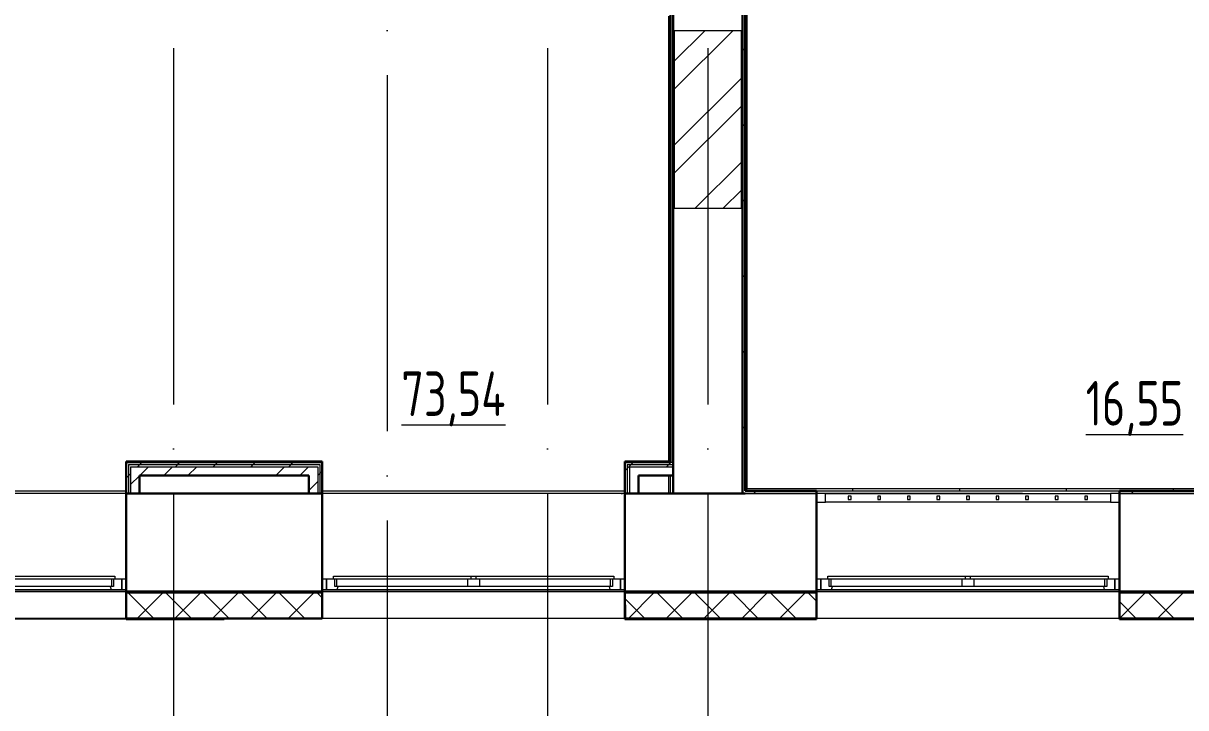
# Model space of a CAD drawing. Header units: millimetres. Extents: x -396912 to 182286, y -43638 to 41610.
# Drawn here: x -12999 to -6473, y -20431 to -16588 of the extents above; entities that cross this region are included whole.
import ezdxf

# ---------------------------------------------------------------- set-up
doc = ezdxf.new("R2010")
doc.units = ezdxf.units.MM
doc.linetypes.add('ADSK_Линия сетки', pattern=[25, 20, -2.5, 0, -2.5])
for name, color, linetype, lineweight in [('_ Окна', 7, 'Continuous', 9), ('Марки помещений', 252, 'Continuous', 20), ('Ограждение', 252, 'Continuous', 9), ('Окна', 252, 'Continuous', 9), ('Оси', 252, 'Continuous', 9), ('Стены внутренние', 7, 'Continuous', 18), ('Стены наружные', 7, 'Continuous', 18), ('Стены штриховка', 7, 'Continuous', 9)]:
    doc.layers.add(name, color=color, linetype=linetype, lineweight=lineweight)
doc.styles.add('GOST Common_3', font='', dxfattribs={"height": 3.5})
doc.styles.get('GOST Common_3').set_extended_font_data('GOST 2.304 type A')
pattern_1 = [(0, (-37741.8, 574), (0, 600), []), (90, (-37741.8, 574), (-600, 4e-14), [])]

# ---------------------------------------------------------------- blocks, each defined once
blk = doc.blocks.new('1 этаж')
at = {"layer": 'Ограждение', "true_color": 0x636466}
h = blk.add_hatch(dxfattribs=at)
h.set_pattern_fill('FP_37', color=251, style=0, pattern_type=2)
h.set_pattern_definition(pattern_1)
h.paths.add_polyline_path([(-14647.8, -20130.7), (-14637.8, -20120.7), (-14637.8, -14165.7), (-14647.8, -14155.7), (-14647.8, -19854.1)])
h = blk.add_hatch(dxfattribs=at)
h.set_pattern_fill('FP_25', color=251, style=0, pattern_type=2)
h.set_pattern_definition([(0, (-32121.8, 94), (0, 600), []), (90, (-32121.8, 94), (-600, 4e-14), [])])
h.paths.add_polyline_path([(-15077.8, -20145.7), (-15067.8, -20145.7), (-15067.8, -20045.7), (-15077.8, -20045.7)])
h.paths.add_polyline_path([(-15067.8, -19965.7), (-15067.8, -17455.7), (-15077.8, -17465.7), (-15077.8, -19965.7)])
h = blk.add_hatch(dxfattribs=at)
h.set_pattern_fill('FP_37', color=251, style=0, pattern_type=2)
h.set_pattern_definition(pattern_1)
h.paths.add_polyline_path([(-12235.6, -20130.7), (-11877.8, -20130.7), (-11887.8, -20120.7), (-14637.8, -20120.7), (-14647.8, -20130.7), (-12547.8, -20130.7)])
at = {"layer": 'Стены наружные', "lineweight": 9, "true_color": 0x636466}
h = blk.add_hatch(dxfattribs=at)
h.set_pattern_fill('FP_41', color=251, style=0, pattern_type=2)
h.set_pattern_definition([(180, (-32121.82, 94), (-1e-14, -100), [])])
h.paths.add_polyline_path([(-66007.8, -20705.7), (-64732.8, -20705.7), (-64732.8, -20695.7), (-66007.8, -20695.7)])
h.paths.add_polyline_path([(2115.4, -20705.7), (2692.2, -20705.7), (2692.2, -20695.7), (1407.2, -20695.7), (1407.2, -20705.7)])
h.paths.add_polyline_path([(-63032.8, -20705.7), (-61882.8, -20705.7), (-61882.8, -20695.7), (-63032.8, -20695.7)])
h.paths.add_polyline_path([(-754.8, -20705.7), (-292.8, -20705.7), (-292.8, -20695.7), (-1392.8, -20695.7), (-1392.8, -20705.7)])
h.paths.add_polyline_path([(-60182.8, -20705.7), (-59052.8, -20705.7), (-59052.8, -20695.7), (-60182.8, -20695.7)])
h.paths.add_polyline_path([(-3625, -20705.7), (-3092.8, -20705.7), (-3092.8, -20695.7), (-4167.8, -20695.7), (-4167.8, -20705.7)])
h.paths.add_polyline_path([(-57352.8, -20705.7), (-56242.8, -20705.7), (-56242.8, -20695.7), (-57352.8, -20695.7)])
h.paths.add_polyline_path([(-5867.8, -20705.7), (-5867.8, -20695.7), (-6962.8, -20695.7), (-6962.8, -20705.7), (-6495.2, -20705.7)])
h.paths.add_polyline_path([(-54542.8, -20705.7), (-53452.8, -20705.7), (-53452.8, -20695.7), (-54542.8, -20695.7)])
h.paths.add_polyline_path([(-8662.8, -20705.7), (-8662.8, -20695.7), (-9767.8, -20695.7), (-9767.8, -20705.7), (-9365.4, -20705.7)])
h.paths.add_polyline_path([(-51752.8, -20705.7), (-50622.8, -20705.7), (-50622.8, -20695.7), (-51752.8, -20695.7)])
h.paths.add_polyline_path([(-11518, -20705.7), (-11467.8, -20705.7), (-11467.8, -20695.7), (-12547.8, -20695.7), (-12547.8, -20705.7), (-12235.6, -20705.7)])
h.paths.add_polyline_path([(-48922.8, -20705.7), (-47802.8, -20705.7), (-47802.8, -20695.7), (-48922.8, -20695.7)])
h.paths.add_polyline_path([(-14247.8, -20705.7), (-14247.8, -20695.7), (-15322.8, -20695.7), (-15322.8, -20705.7), (-14388.2, -20705.7)])
h.paths.add_polyline_path([(-46102.8, -20705.7), (-45032.8, -20705.7), (-45032.8, -20695.7), (-46102.8, -20695.7)])
h.paths.add_polyline_path([(-17258.4, -20705.7), (-17022.8, -20705.7), (-17022.8, -20695.7), (-18122.8, -20695.7), (-18122.8, -20705.7), (-17976, -20705.7)])
h.paths.add_polyline_path([(-43332.8, -20705.7), (-42232.8, -20705.7), (-42232.8, -20695.7), (-43332.8, -20695.7)])
h.paths.add_polyline_path([(-19822.8, -20705.7), (-19822.8, -20695.7), (-20922.8, -20695.7), (-20922.8, -20705.7), (-20128.6, -20705.7)])
h.paths.add_polyline_path([(-40532.8, -20705.7), (-39402.8, -20705.7), (-39402.8, -20695.7), (-40532.8, -20695.7)])
h.paths.add_polyline_path([(-22622.8, -20705.7), (-22622.8, -20695.7), (-23702.8, -20695.7), (-23702.8, -20705.7), (-22998.8, -20705.7)])
h.paths.add_polyline_path([(-25869, -20705.7), (-25402.8, -20705.7), (-25402.8, -20695.7), (-26502.8, -20695.7), (-26502.8, -20705.7), (-26500.8, -20705.7)])
h.paths.add_polyline_path([(-37702.8, -20705.7), (-36592.8, -20705.7), (-36592.8, -20695.7), (-37702.8, -20695.7)])
h.paths.add_polyline_path([(-28204.8, -20705.7), (-28202.8, -20705.7), (-28202.8, -20695.7), (-29242.8, -20695.7), (-29241.8, -20705.7), (-28380.4, -20705.7)])
h.paths.add_polyline_path([(-34892.8, -20705.7), (-33782.8, -20705.7), (-33782.8, -20695.7), (-34892.8, -20695.7)])
h.paths.add_polyline_path([(-30942.8, -20705.7), (-30942.8, -20695.7), (-32082.8, -20695.7), (-32081.8, -20705.7), (-31092.8, -20705.7)])
at = {"layer": '_ Окна', "color": 251, "lineweight": 18, "true_color": 0x636466}
for p, q in [((-14197.8, -20145.7), (-14247.8, -20145.7)), ((-14247.8, -20145.7), (-14247.8, -20195.7)), ((-14197.8, -20195.7), (-14197.8, -20145.7)), ((-14053.8, -20160.7), (-14069.8, -20160.7)), ((-14069.8, -20160.7), (-14069.8, -20180.7)), ((-14053.8, -20180.7), (-14053.8, -20160.7)), ((-13887.8, -20160.7), (-13903.8, -20160.7)), ((-13903.8, -20160.7), (-13903.8, -20180.7)), ((-13887.8, -20180.7), (-13887.8, -20160.7)), ((-13721.8, -20160.7), (-13737.8, -20160.7)), ((-13737.8, -20160.7), (-13737.8, -20180.7)), ((-13721.8, -20180.7), (-13721.8, -20160.7)), ((-13555.8, -20160.7), (-13571.8, -20160.7)), ((-13571.8, -20160.7), (-13571.8, -20180.7)), ((-13555.8, -20180.7), (-13555.8, -20160.7)), ((-13389.8, -20160.7), (-13405.8, -20160.7)), ((-13405.8, -20160.7), (-13405.8, -20180.7)), ((-13389.8, -20180.7), (-13389.8, -20160.7)), ((-13223.8, -20160.7), (-13239.8, -20160.7)), ((-13239.8, -20160.7), (-13239.8, -20180.7)), ((-13223.8, -20180.7), (-13223.8, -20160.7)), ((-13057.8, -20160.7), (-13073.8, -20160.7)), ((-13073.8, -20160.7), (-13073.8, -20180.7)), ((-13057.8, -20180.7), (-13057.8, -20160.7)), ((-12891.8, -20160.7), (-12907.8, -20160.7)), ((-12907.8, -20160.7), (-12907.8, -20180.7)), ((-12891.8, -20180.7), (-12891.8, -20160.7)), ((-12725.8, -20160.7), (-12741.8, -20160.7)), ((-12741.8, -20160.7), (-12741.8, -20180.7)), ((-12725.8, -20180.7), (-12725.8, -20160.7)), ((-12547.8, -20145.7), (-12597.8, -20145.7)), ((-12597.8, -20145.7), (-12597.8, -20195.7)), ((-12547.8, -20195.7), (-12547.8, -20145.7)), ((-14247.8, -20195.7), (-14197.8, -20195.7)), ((-14069.8, -20180.7), (-14053.8, -20180.7)), ((-13903.8, -20180.7), (-13887.8, -20180.7)), ((-13737.8, -20180.7), (-13721.8, -20180.7)), ((-13571.8, -20180.7), (-13555.8, -20180.7)), ((-13405.8, -20180.7), (-13389.8, -20180.7)), ((-13239.8, -20180.7), (-13223.8, -20180.7)), ((-13073.8, -20180.7), (-13057.8, -20180.7)), ((-12907.8, -20180.7), (-12891.8, -20180.7)), ((-12741.8, -20180.7), (-12725.8, -20180.7)), ((-12597.8, -20195.7), (-12547.8, -20195.7)), ((-18211.8, -20668.7), (-18207.2, -20685.7)), ((-18207.2, -20685.7), (-18147.8, -20685.7)), ((-18193.8, -20668.7), (-18205.8, -20668.7)), ((-18193.8, -20627.7), (-18193.8, -20668.7)), ((-18147.8, -20627.7), (-18185.8, -20627.7)), ((-18147.8, -20685.7), (-18147.8, -20627.7)), ((-16959.8, -20627.7), (-16997.8, -20627.7)), ((-16997.8, -20627.7), (-16997.8, -20685.7)), ((-16997.8, -20685.7), (-16938.4, -20685.7)), ((-16951.8, -20668.7), (-16951.8, -20627.7)), ((-16939.8, -20668.7), (-16951.8, -20668.7)), ((-16938.4, -20685.7), (-16933.8, -20668.7)), ((-15411.8, -20668.7), (-15407.2, -20685.7)), ((-15407.2, -20685.7), (-15347.8, -20685.7)), ((-15393.8, -20668.7), (-15405.8, -20668.7)), ((-15393.8, -20627.7), (-15393.8, -20668.7)), ((-15347.8, -20627.7), (-15385.8, -20627.7)), ((-15347.8, -20685.7), (-15347.8, -20627.7)), ((-14184.8, -20627.7), (-14222.8, -20627.7)), ((-14222.8, -20627.7), (-14222.8, -20685.7)), ((-14222.8, -20685.7), (-14163.4, -20685.7)), ((-14176.8, -20668.7), (-14176.8, -20627.7)), ((-14164.8, -20668.7), (-14176.8, -20668.7)), ((-14163.4, -20685.7), (-14158.8, -20668.7)), ((-12636.8, -20668.7), (-12632.2, -20685.7)), ((-12632.2, -20685.7), (-12572.8, -20685.7)), ((-12618.8, -20668.7), (-12630.8, -20668.7)), ((-12618.8, -20627.7), (-12618.8, -20668.7)), ((-12572.8, -20627.7), (-12610.8, -20627.7)), ((-12572.8, -20685.7), (-12572.8, -20627.7))]:
    blk.add_line(p, q, dxfattribs=at)
at = {"layer": '_ Окна', "color": 251, "true_color": 0x636466}
for p, q in [((-18122.8, -20627.7), (-18147.8, -20627.7)), ((-18147.8, -20627.7), (-18147.8, -20685.7)), ((-18147.8, -20685.7), (-18122.8, -20685.7)), ((-16997.8, -20627.7), (-17022.8, -20627.7)), ((-17022.8, -20685.7), (-16997.8, -20685.7)), ((-16997.8, -20685.7), (-16997.8, -20627.7)), ((-15322.8, -20627.7), (-15347.8, -20627.7)), ((-15347.8, -20627.7), (-15347.8, -20685.7)), ((-15347.8, -20685.7), (-15322.8, -20685.7)), ((-14222.8, -20627.7), (-14247.8, -20627.7)), ((-14247.8, -20685.7), (-14222.8, -20685.7)), ((-14222.8, -20685.7), (-14222.8, -20627.7)), ((-12547.8, -20627.7), (-12572.8, -20627.7)), ((-12572.8, -20627.7), (-12572.8, -20685.7)), ((-12572.8, -20685.7), (-12547.8, -20685.7))]:
    blk.add_line(p, q, dxfattribs=at)
at = {"layer": 'Ограждение', "color": 251, "true_color": 0x636466}
for p, q in [((-14637.8, -20120.7), (-14637.8, -14165.7)), ((-15077.8, -17465.7), (-15077.8, -19965.9)), ((-15077.8, -20045.7), (-15077.8, -20145.7)), ((-15067.8, -20145.7), (-15067.8, -20045.7)), ((-14637.8, -20120.7), (-14647.8, -20130.7)), ((-11887.8, -20120.7), (-14637.8, -20120.7))]:
    blk.add_line(p, q, dxfattribs=at)
at = {"layer": 'Окна', "color": 251, "true_color": 0x636466}
for p, q in [((-14197.8, -20145.7), (-12597.8, -20145.7)), ((-12597.8, -20195.7), (-14197.8, -20195.7)), ((-18957.8, -20610.7), (-18185.8, -20610.7)), ((-18185.8, -20610.7), (-18185.8, -20627.7)), ((-16959.8, -20610.7), (-16187.8, -20610.7)), ((-16959.8, -20627.7), (-16959.8, -20610.7)), ((-16187.8, -20610.7), (-16157.8, -20610.7)), ((-16187.8, -20610.7), (-16187.8, -20627.7)), ((-16157.8, -20610.7), (-15385.8, -20610.7)), ((-16157.8, -20627.7), (-16157.8, -20610.7)), ((-15385.8, -20610.7), (-15385.8, -20627.7)), ((-14184.8, -20610.7), (-13412.8, -20610.7)), ((-14184.8, -20627.7), (-14184.8, -20610.7)), ((-13412.8, -20610.7), (-13382.8, -20610.7)), ((-13412.8, -20610.7), (-13412.8, -20627.7)), ((-13382.8, -20610.7), (-12610.8, -20610.7)), ((-13382.8, -20627.7), (-13382.8, -20610.7)), ((-12610.8, -20610.7), (-12610.8, -20627.7)), ((-19738.4, -20685.7), (-18207.2, -20685.7)), ((-18185.8, -20627.7), (-18957.8, -20627.7)), ((-18205.8, -20668.7), (-18937.8, -20668.7)), ((-18205.8, -20627.7), (-18205.8, -20668.7)), ((-16187.8, -20627.7), (-16959.8, -20627.7)), ((-16939.8, -20668.7), (-16939.8, -20627.7)), ((-16207.8, -20668.7), (-16939.8, -20668.7)), ((-16938.4, -20685.7), (-15407.2, -20685.7)), ((-16207.8, -20627.7), (-16207.8, -20668.7)), ((-16137.8, -20668.7), (-16207.8, -20668.7)), ((-16157.8, -20627.7), (-16187.8, -20627.7)), ((-15385.8, -20627.7), (-16157.8, -20627.7)), ((-16137.8, -20668.7), (-16137.8, -20627.7)), ((-15405.8, -20668.7), (-16137.8, -20668.7)), ((-15405.8, -20627.7), (-15405.8, -20668.7)), ((-13412.8, -20627.7), (-14184.8, -20627.7)), ((-14164.8, -20668.7), (-14164.8, -20627.7)), ((-13432.8, -20668.7), (-14164.8, -20668.7)), ((-14163.4, -20685.7), (-12632.2, -20685.7)), ((-13432.8, -20627.7), (-13432.8, -20668.7)), ((-13362.8, -20668.7), (-13432.8, -20668.7)), ((-13382.8, -20627.7), (-13412.8, -20627.7)), ((-12610.8, -20627.7), (-13382.8, -20627.7)), ((-13362.8, -20668.7), (-13362.8, -20627.7)), ((-12630.8, -20668.7), (-13362.8, -20668.7)), ((-12630.8, -20627.7), (-12630.8, -20668.7))]:
    blk.add_line(p, q, dxfattribs=at)
at = {"layer": 'Оси', "color": 251, "linetype": 'ADSK_Линия сетки', "ltscale": 100, "true_color": 0x636466}
for p, q in [((-16657.8, 32204.9), (-16657.8, -33771.9)), ((-17857.8, -2645.7), (-17857.8, -33771.9)), ((-15757.8, -2645.7), (-15757.8, -32501.9)), ((-14857.8, -2645.7), (-14857.8, -32501.9)), ((4409.5, -20145.7), (-72530.1, -20145.7))]:
    blk.add_line(p, q, dxfattribs=at)
at = {"layer": 'Стены внутренние', "color": 251, "lineweight": 30, "true_color": 0x636466}
for p, q in [((-15052.8, -17545.7), (-15047.8, -17545.7)), ((-14667.8, -17545.7), (-14662.8, -17545.7)), ((-15047.8, -18545.7), (-15052.8, -18545.7)), ((-14662.8, -18545.7), (-14667.8, -18545.7)), ((-15052.8, -20045.7), (-15052.8, -20145.7)), ((-18122.8, -20145.7), (-18122.8, -20695.7)), ((-17097.8, -20145.7), (-18047.8, -20145.7)), ((-17022.8, -20695.7), (-17022.8, -20145.7)), ((-15322.8, -20145.7), (-15322.8, -20695.7)), ((-14647.8, -20145.7), (-15247.8, -20145.7)), ((-15052.8, -20145.7), (-14662.8, -20145.7)), ((-14247.8, -20695.7), (-14247.8, -20145.7)), ((-12547.8, -20145.7), (-12547.8, -20695.7)), ((-18122.8, -20695.7), (-17022.8, -20695.7)), ((-18122.8, -20705.7), (-18122.8, -20847.7)), ((-17022.8, -20847.7), (-17022.8, -20705.7)), ((-15322.8, -20695.7), (-14247.8, -20695.7)), ((-15322.8, -20705.7), (-15322.8, -20847.7)), ((-14247.8, -20847.7), (-14247.8, -20705.7)), ((-12547.8, -20695.7), (-11467.8, -20695.7)), ((-12547.8, -20705.7), (-12547.8, -20847.7)), ((-18122.8, -20847.7), (-17022.8, -20847.7)), ((-15322.8, -20847.7), (-14247.8, -20847.7)), ((-12547.8, -20847.7), (-11467.8, -20847.7))]:
    blk.add_line(p, q, dxfattribs=at)
at = {"layer": 'Стены внутренние', "color": 251, "true_color": 0x636466}
for p, q in [((-15047.8, -17545.7), (-14667.8, -17545.7)), ((-14667.8, -18545.7), (-15047.8, -18545.7)), ((-14247.8, -20145.7), (-14647.8, -20145.7)), ((-11862.8, -20145.7), (-12547.8, -20145.7)), ((-18122.8, -20695.7), (-19822.8, -20695.7)), ((-15322.8, -20695.7), (-17022.8, -20695.7)), ((-12547.8, -20695.7), (-14247.8, -20695.7)), ((-18122.8, -20847.7), (-19822.8, -20847.7)), ((-15322.8, -20847.7), (-17022.8, -20847.7)), ((-12547.8, -20847.7), (-14247.8, -20847.7))]:
    blk.add_line(p, q, dxfattribs=at)
at = {"layer": 'Стены внутренние', "color": 251, "linetype": 'Continuous', "lineweight": 9, "true_color": 0x636466}
for p, q in [((-17970.3, -20845.7), (-18110.3, -20705.7)), ((-18059.8, -20845.7), (-17919.8, -20705.7)), ((-17758.2, -20845.7), (-17898.2, -20705.7)), ((-17847.6, -20845.7), (-17707.6, -20705.7)), ((-17546.1, -20845.7), (-17686.1, -20705.7)), ((-17635.5, -20845.7), (-17495.5, -20705.7)), ((-17333.9, -20845.7), (-17473.9, -20705.7)), ((-17423.4, -20845.7), (-17283.4, -20705.7)), ((-17121.8, -20845.7), (-17261.8, -20705.7)), ((-17211.2, -20845.7), (-17071.2, -20705.7)), ((-17022.8, -20732.6), (-17049.7, -20705.7)), ((-15212.6, -20845.7), (-15322.8, -20735.5)), ((-15302.1, -20845.7), (-15162.1, -20705.7)), ((-15000.5, -20845.7), (-15140.5, -20705.7)), ((-15089.9, -20845.7), (-14949.9, -20705.7)), ((-14788.3, -20845.7), (-14928.3, -20705.7)), ((-14877.8, -20845.7), (-14737.8, -20705.7)), ((-14576.2, -20845.7), (-14716.2, -20705.7)), ((-14665.7, -20845.7), (-14525.7, -20705.7)), ((-14364.1, -20845.7), (-14504.1, -20705.7)), ((-14453.5, -20845.7), (-14313.5, -20705.7)), ((-14247.8, -20749.9), (-14291.9, -20705.7)), ((-12544.3, -20845.7), (-12404.3, -20705.7)), ((-12242.8, -20845.7), (-12382.8, -20705.7)), ((-12332.2, -20845.7), (-12192.2, -20705.7)), ((-12454.9, -20845.7), (-12547.8, -20752.8)), ((-17993, -20845.7), (-17994.2, -20847.7)), ((-15177.4, -20845.7), (-15178.5, -20847.7)), ((-14942.8, -20845.7), (-14943.9, -20847.7)), ((-14922, -20847.7), (-14923.2, -20845.7)), ((-14687.4, -20847.7), (-14688.6, -20845.7)), ((-12479.8, -20847), (-12480.2, -20847.7))]:
    blk.add_line(p, q, dxfattribs=at)
at = {"layer": 'Стены наружные', "color": 251, "lineweight": 30, "true_color": 0x636466}
for p, q in [((-14662.8, -14140.7), (-14662.8, -20145.7)), ((-14647.8, -20130.7), (-14647.8, -14155.7)), ((-15052.8, -20045.7), (-15052.8, -17045.7)), ((-15067.8, -17180.7), (-15067.8, -19965.7)), ((-15047.8, -17545.7), (-15047.8, -18545.7)), ((-14667.8, -18545.7), (-14667.8, -17545.7)), ((-18122.8, -19965.7), (-18122.8, -20145.7)), ((-17022.8, -19965.7), (-18122.8, -19965.7)), ((-17022.8, -20145.7), (-17022.8, -19965.7)), ((-15322.8, -19965.7), (-15322.8, -20145.7)), ((-15067.8, -19965.7), (-15322.8, -19965.7)), ((-17022.8, -19970.7), (-18122.8, -19970.7)), ((-15067.8, -19970.7), (-15322.8, -19970.7)), ((-18047.8, -20045.7), (-17097.8, -20045.7)), ((-18047.8, -20145.7), (-18047.8, -20045.7)), ((-17097.8, -20045.7), (-17097.8, -20145.7)), ((-15247.8, -20045.7), (-15052.8, -20045.7)), ((-15247.8, -20145.7), (-15247.8, -20045.7)), ((-18122.8, -20145.7), (-18047.8, -20145.7)), ((-17097.8, -20145.7), (-17022.8, -20145.7)), ((-15322.8, -20145.7), (-15247.8, -20145.7)), ((-14662.8, -20145.7), (-14647.8, -20145.7)), ((-14247.8, -20130.7), (-14647.8, -20130.7)), ((-14247.8, -20145.7), (-14247.8, -20130.7)), ((-11877.8, -20130.7), (-12547.8, -20130.7)), ((-12547.8, -20130.7), (-12547.8, -20145.7)), ((-17022.8, -20695.7), (-18122.8, -20695.7)), ((-18122.8, -20695.7), (-18122.8, -20705.7)), ((-17022.8, -20705.7), (-17022.8, -20695.7)), ((-14247.8, -20695.7), (-15322.8, -20695.7)), ((-15322.8, -20695.7), (-15322.8, -20705.7)), ((-14247.8, -20705.7), (-14247.8, -20695.7)), ((-11467.8, -20695.7), (-12547.8, -20695.7)), ((-12547.8, -20695.7), (-12547.8, -20705.7)), ((-17572.8, -20847.7), (-18122.8, -20847.7)), ((-18122.8, -20847.7), (-18122.8, -20852.7)), ((-18122.8, -20852.7), (-17572.8, -20852.7)), ((-17572.8, -20852.7), (-17572.8, -20847.7)), ((-14247.8, -20847.7), (-15322.8, -20847.7)), ((-15322.8, -20847.7), (-15322.8, -20852.7)), ((-15322.8, -20852.7), (-14247.8, -20852.7)), ((-14247.8, -20852.7), (-14247.8, -20847.7)), ((-12007.8, -20847.7), (-12547.8, -20847.7)), ((-12547.8, -20847.7), (-12547.8, -20852.7)), ((-12547.8, -20852.7), (-12007.8, -20852.7))]:
    blk.add_line(p, q, dxfattribs=at)
at = {"layer": 'Стены наружные', "color": 251, "linetype": 'Continuous', "lineweight": 9, "true_color": 0x636466}
for p, q in [((-15047.8, -17720.3), (-14873.3, -17545.7)), ((-15047.8, -17877.4), (-14716.1, -17545.7)), ((-15047.8, -17720.3), (-14873.3, -17545.7)), ((-15047.8, -17877.4), (-14716.1, -17545.7)), ((-14662.8, -17660.9), (-14647.8, -17645.9)), ((-15047.8, -18191.7), (-14667.8, -17811.7)), ((-15047.8, -18191.7), (-14667.8, -17811.7)), ((-15047.8, -18348.9), (-14667.8, -17968.9)), ((-15047.8, -18348.9), (-14667.8, -17968.9)), ((-14662.8, -18085.2), (-14647.8, -18070.2)), ((-14930.3, -18545.7), (-14667.8, -18283.2)), ((-14930.3, -18545.7), (-14667.8, -18283.2)), ((-14773.2, -18545.7), (-14667.8, -18440.4)), ((-14773.2, -18545.7), (-14667.8, -18440.4)), ((-14662.8, -18509.4), (-14647.8, -18494.4)), ((-14662.8, -18933.7), (-14647.8, -18918.7)), ((-14662.8, -19358), (-14647.8, -19343)), ((-14662.8, -19782.2), (-14647.8, -19767.2)), ((-17821.2, -19970.7), (-17816.2, -19965.7)), ((-17396.9, -19970.7), (-17391.9, -19965.7)), ((-15275.6, -19970.7), (-15270.6, -19965.7)), ((-18058.3, -19995.7), (-18045.8, -19983.2)), ((-18047, -20045.7), (-17997, -19995.7)), ((-18045.8, -19983.2), (-18033.3, -19970.7)), ((-17912.1, -20045.7), (-17862.1, -19995.7)), ((-17846.2, -19995.7), (-17833.7, -19983.2)), ((-17833.7, -19983.2), (-17821.2, -19970.7)), ((-17777.1, -20045.7), (-17727.1, -19995.7)), ((-17634, -19995.7), (-17621.5, -19983.2)), ((-17621.5, -19983.2), (-17609, -19970.7)), ((-17421.9, -19995.7), (-17409.4, -19983.2)), ((-17409.4, -19983.2), (-17396.9, -19970.7)), ((-17283.7, -20045.7), (-17233.7, -19995.7)), ((-17209.8, -19995.7), (-17197.3, -19983.2)), ((-17197.3, -19983.2), (-17184.8, -19970.7)), ((-17148.8, -20045.7), (-17098.8, -19995.7)), ((-17047.8, -20045.9), (-17035.3, -20033.4)), ((-17035.3, -20033.4), (-17022.8, -20020.9)), ((-15322.8, -20018), (-15310.3, -20005.5)), ((-15310.3, -20005.5), (-15300.6, -19995.7)), ((-15300.6, -19995.7), (-15288.1, -19983.2)), ((-15288.1, -19983.2), (-15275.6, -19970.7)), ((-15088.4, -19995.7), (-15075.9, -19983.2)), ((-15075.9, -19983.2), (-15063.4, -19970.7)), ((-18122.8, -20060.2), (-18110.3, -20047.7)), ((-18110.3, -20047.7), (-18097.8, -20035.2)), ((-18097.8, -20096.5), (-18047.8, -20046.5)), ((-17097.8, -20129.7), (-17047.8, -20079.7)), ((-14602.1, -20145.7), (-14587.1, -20130.7)), ((-12480.7, -20145.7), (-12465.7, -20130.7)), ((-17994.2, -20847.7), (-17997.1, -20852.7)), ((-17760.1, -20848.7), (-17762.4, -20852.7)), ((-15178.5, -20847.7), (-15180.7, -20851.5)), ((-14943.9, -20847.7), (-14946.8, -20852.7)), ((-14919.2, -20852.7), (-14922, -20847.7)), ((-14686.7, -20848.9), (-14687.4, -20847.7)), ((-12480.2, -20847.7), (-12483.1, -20852.7))]:
    blk.add_line(p, q, dxfattribs=at)
at = {"layer": 'Стены наружные', "color": 251, "true_color": 0x636466}
for p, q in [((-19822.8, -20130.7), (-18122.8, -20130.7)), ((-18122.8, -20145.7), (-19822.8, -20145.7)), ((-17022.8, -20130.7), (-15322.8, -20130.7)), ((-15322.8, -20145.7), (-17022.8, -20145.7)), ((-14247.8, -20130.7), (-12547.8, -20130.7)), ((-12547.8, -20145.7), (-11862.8, -20145.7)), ((-19822.8, -20695.7), (-18122.8, -20695.7)), ((-17022.8, -20695.7), (-15322.8, -20695.7)), ((-14247.8, -20695.7), (-12547.8, -20695.7)), ((-18122.8, -20852.7), (-20350.5, -20852.7)), ((-19822.8, -20847.7), (-18122.8, -20847.7))]:
    blk.add_line(p, q, dxfattribs=at)
at = {"layer": 'Стены штриховка', "color": 251, "true_color": 0x636466}
for p, q in [((-15067.8, -19970.7), (-15067.8, -19965.7)), ((-18110.3, -19983.2), (-17035.3, -19983.2)), ((-18110.3, -19983.2), (-18110.3, -20145.7)), ((-18097.8, -19995.7), (-17047.8, -19995.7)), ((-18097.8, -19995.7), (-18097.8, -20145.7)), ((-17047.8, -19995.7), (-17047.8, -20145.7)), ((-17035.3, -19983.2), (-17035.3, -20145.7)), ((-15310.3, -19983.2), (-15052.8, -19983.2)), ((-15310.3, -19983.2), (-15310.3, -20145.7)), ((-15297.8, -19995.7), (-15052.8, -19995.7)), ((-15297.8, -19995.7), (-15297.8, -20145.7)), ((-15067.8, -19970.7), (-15052.8, -19970.7)), ((-14647.8, -20145.7), (-14247.8, -20145.7)), ((-17022.8, -20705.7), (-18122.8, -20705.7)), ((-14247.8, -20705.7), (-15322.8, -20705.7)), ((-11467.8, -20705.7), (-12547.8, -20705.7)), ((-18120.8, -20771.7), (-18122.8, -20771.7)), ((-18120.8, -20771.7), (-18120.8, -20845.7)), ((-17022.8, -20771.7), (-17024.8, -20771.7)), ((-17024.8, -20845.7), (-17024.8, -20771.7)), ((-15320.8, -20771.7), (-15322.8, -20771.7)), ((-15320.8, -20771.7), (-15320.8, -20845.7)), ((-14247.8, -20771.7), (-14249.8, -20771.7)), ((-14249.8, -20845.7), (-14249.8, -20771.7)), ((-12545.8, -20771.7), (-12547.8, -20771.7)), ((-12545.8, -20771.7), (-12545.8, -20845.7)), ((-18120.8, -20845.7), (-17024.8, -20845.7)), ((-15320.8, -20845.7), (-14249.8, -20845.7)), ((-12545.8, -20845.7), (-11469.8, -20845.7))]:
    blk.add_line(p, q, dxfattribs=at)
at = {"layer": 'Марки помещений', "color": 251, "true_color": 0x636466, "style": 'GOST Common_3', "width": 0.9}
for s, p in [('%%U73,54', (-16578.2, -19711.1)), ('%%U16,55', (-12736.8, -19764.8))]:
    blk.add_text(s, height=250, dxfattribs=at).set_placement(p)

msp = doc.modelspace()

# ---------------------------------------------------------------- block references
msp.add_blockref('1 этаж', (5702.1, 918.2))

doc.saveas('drawing.dxf')
